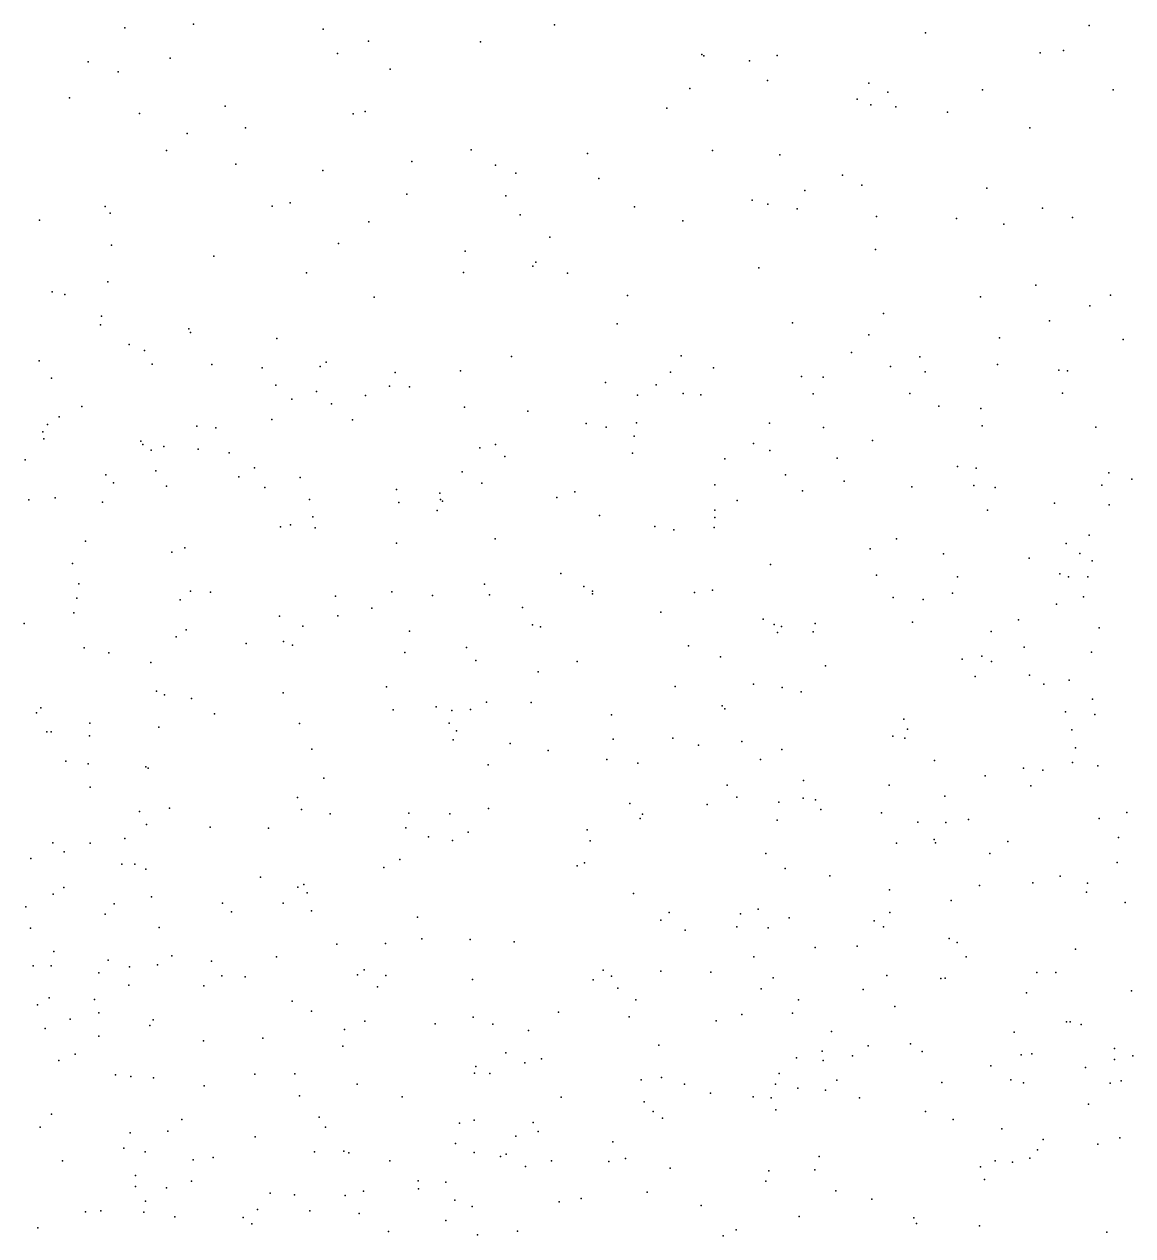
# Model space of a CAD drawing. Header units: metres. Extents: x -25 to 25, y -27.7 to 27.8.
# Drawn here: x -1.738 to -0.191, y 11.87 to 13.56 of the extents above; entities that cross this region are included whole.
import ezdxf

# ---------------------------------------------------------------- set-up
doc = ezdxf.new("R2010")
doc.units = ezdxf.units.M

msp = doc.modelspace()

# ---------------------------------------------------------------- linework, layer by layer
for p in [(-1.5972, 13.5549, 18.3333), (-1.5017, 13.5598, -20.3083), (-0.9978, 13.5589, 20.7633), (-0.2515, 13.5579, 7.5033), (-1.3205, 13.5527, -9.8084), (-1.2572, 13.5361, 2.3275), (-0.4801, 13.548, 21.1971), (-1.1011, 13.5351, 18.4092), (-0.3197, 13.5198, 18.5453), (-0.2873, 13.523, -8.3773), (-1.6485, 13.5073, -25.3151), (-1.534, 13.5125, 7.1586), (-1.3007, 13.5191, 7.0064), (-0.7922, 13.5177, 20.84), (-0.7895, 13.5159, 18.4749), (-0.7255, 13.5087, 16.7004), (-0.6867, 13.5162, -21.7234), (-1.6069, 13.4936, 2.4845), (-1.2272, 13.4971, -9.5561), (-0.8089, 13.47, 2.2795), (-0.7005, 13.4812, 21.7587), (-0.5588, 13.4776, 16.4814), (-1.6745, 13.4573, 20.4841), (-0.5755, 13.4552, 21.5783), (-0.5323, 13.465, -26.5131), (-0.4003, 13.4685, -21.0265), (-0.2179, 13.4682, 23.7475), (-1.5768, 13.4352, -21.4844), (-1.4572, 13.4456, 6.8219), (-1.2619, 13.4381, -20.3376), (-0.8411, 13.4426, 23.8061), (-0.5563, 13.4476, 18.4851), (-0.5215, 13.4447, -8.6509), (-0.4492, 13.4371, 23.7757), (-1.2787, 13.4347, 18.3663), (-1.5104, 13.4074, 18.3496), (-1.4289, 13.4151, 20.5229), (-0.3345, 13.4152, 16.2928), (-1.1141, 13.3844, 2.2586), (-1.539, 13.3839, 7.0264), (-1.1967, 13.3685, 17.0428), (-0.9515, 13.3796, 2.2421), (-0.7773, 13.3838, -20.7462), (-0.683, 13.3777, 20.9536), (-1.4424, 13.3644, 17.1898), (-1.3208, 13.3557, 21.7553), (-1.0802, 13.363, 21.762), (-1.0516, 13.352, 20.6985), (-0.9358, 13.3446, 18.3836), (-0.5958, 13.3493, 21.1021), (-0.5687, 13.3352, 2.3883), (-1.2036, 13.3229, -25.8602), (-1.0656, 13.3203, 23.8161), (-0.6485, 13.3277, -8.8475), (-0.3941, 13.331, 2.4587), (-1.6246, 13.3056, -20.1437), (-1.3916, 13.3062, 2.3906), (-1.3665, 13.3106, -10.0067), (-0.8859, 13.305, -20.4975), (-0.7219, 13.3145, 23.8155), (-0.6998, 13.3089, 18.3891), (-0.6589, 13.3021, 21.5298), (-0.3168, 13.3032, 18.4973), (-1.7164, 13.2863, 14.211), (-1.6178, 13.2961, 23.7442), (-1.257, 13.284, -9.5212), (-1.0456, 13.2939, -9.2542), (-0.8186, 13.2855, 2.2956), (-0.5485, 13.2915, 16.5233), (-0.4368, 13.2889, -8.4137), (-0.2749, 13.29, -22.0462), (-0.3708, 13.281, 23.7604), (-1.6158, 13.2515, 20.4073), (-1.299, 13.2538, 17.1465), (-1.0042, 13.2628, 21.6697), (-1.473, 13.2364, 18.3662), (-1.1226, 13.2433, 18.3576), (-0.5495, 13.2458, -26.5139), (-1.0279, 13.2225, 17.026), (-1.0237, 13.2278, -20.3023), (-0.7124, 13.2202, 16.7739), (-1.6212, 13.2006, -25.4737), (-1.3439, 13.2129, 21.6627), (-1.1249, 13.2135, -26.0357), (-0.9795, 13.2128, 2.2786), (-1.6988, 13.1866, 6.9883), (-1.681, 13.1826, 14.0915), (-0.8956, 13.1816, 18.3375), (-0.3259, 13.1958, -20.8369), (-0.2218, 13.1817, 2.5506), (-1.2494, 13.179, 20.5435), (-0.4031, 13.1796, 16.4728), (-0.2506, 13.1671, 16.3485), (-1.6301, 13.1525, 6.6212), (-0.5387, 13.1562, 16.6301), (-1.6315, 13.1405, 14.3375), (-1.5079, 13.1348, 21.6069), (-0.9103, 13.1419, -9.1519), (-0.6654, 13.1433, 18.335), (-0.3069, 13.1463, 12.2832), (-1.5057, 13.1299, 2.5135), (-1.3851, 13.1215, 20.4435), (-0.559, 13.1267, -20.6594), (-0.3766, 13.1226, -21.9596), (-0.204, 13.1199, 12.1584), (-1.5911, 13.113, -21.5383), (-1.5699, 13.1046, 20.3874), (-0.821, 13.0971, 20.7684), (-0.5834, 13.1019, -21.7932), (-1.7171, 13.0901, 2.6769), (-1.5593, 13.0856, 23.7709), (-1.4759, 13.0854, 17.2483), (-1.4057, 13.0804, -10.1655), (-1.3246, 13.0824, -9.7806), (-1.3162, 13.0883, -20.214), (-1.0578, 13.0962, 23.8194), (-0.7758, 13.0803, 23.8176), (-0.5287, 13.0825, -8.5119), (-0.4878, 13.0957, 12.2559), (-0.3793, 13.0853, 2.5933), (-1.6996, 13.0661, 14.4735), (-1.2202, 13.074, -9.4516), (-1.1288, 13.0762, 20.5519), (-0.8357, 13.0745, -20.3079), (-0.6528, 13.0686, 21.2585), (-0.6228, 13.0676, 2.476), (-0.4802, 13.0748, 12.4196), (-0.2938, 13.0773, 12.6493), (-0.2819, 13.0765, 18.4365), (-1.3865, 13.0564, -21.4788), (-1.3297, 13.0475, 2.4568), (-1.228, 13.055, 17.2055), (-1.2002, 13.0538, 18.3434), (-0.9266, 13.0601, 20.6591), (-0.8557, 13.0567, 12.2709), (-1.3644, 13.0369, 23.791), (-1.3087, 13.0304, 21.5469), (-1.2616, 13.0419, -25.9526), (-0.882, 13.0422, 17.0704), (-0.8179, 13.0445, 2.4069), (-0.7936, 13.0431, 21.4413), (-0.6365, 13.0442, 12.4118), (-0.5018, 13.0445, 23.7652), (-0.2888, 13.0451, -8.1947), (-1.6576, 13.0266, 18.4419), (-1.1233, 13.0256, 21.5143), (-1.0349, 13.02, 12.433), (-0.4614, 13.0272, 12.6366), (-0.4025, 13.0238, 12.0346), (-1.7051, 13.0013, 13.411), (-1.6888, 13.0122, 17.3245), (-1.4971, 12.9991, 18.3969), (-1.4704, 12.9969, -25.7473), (-1.3924, 13.0086, 12.4967), (-1.2795, 13.0082, 12.1994), (-0.9534, 13.0031, -21.5448), (-0.9258, 12.998, 23.8157), (-0.8832, 13.0038, 12.5008), (-0.6978, 13.0033, 12.0662), (-0.6223, 12.9971, 12.6317), (-0.4008, 12.9994, 12.8201), (-0.2424, 12.9978, 12.9604), (-1.7117, 12.9912, 13.2455), (-1.7103, 12.9814, 12.5194), (-0.8866, 12.9854, 12.0821), (-0.5537, 12.9792, 2.6001), (-1.5752, 12.9781, 14.4491), (-1.5723, 12.9736, -20.1341), (-1.5605, 12.9659, 12.9876), (-1.5429, 12.9708, 13.2981), (-1.4949, 12.9669, 12.8097), (-1.4518, 12.9621, 13.8889), (-1.1019, 12.9691, 12.6456), (-1.0801, 12.9735, 12.0871), (-0.72, 12.975, -26.4101), (-0.697, 12.9651, 20.9404), (-1.7363, 12.9522, 23.7643), (-1.0668, 12.9567, -26.1524), (-0.889, 12.9613, 12.6855), (-0.76, 12.9536, 20.7867), (-0.603, 12.9546, -8.6772), (-1.6237, 12.9314, 6.8191), (-1.5543, 12.9369, 17.3085), (-1.4381, 12.9284, 12.1975), (-1.4165, 12.941, 13.1412), (-1.1264, 12.9356, 23.7996), (-0.6751, 12.9312, 18.2974), (-0.4354, 12.943, 13.0961), (-0.4092, 12.9407, 2.712), (-0.224, 12.9341, 2.7401), (-1.6131, 12.9201, 2.7184), (-1.539, 12.9156, 23.7638), (-1.4019, 12.9135, 21.5046), (-1.3525, 12.9275, 13.4499), (-1.099, 12.9196, 12.835), (-0.7738, 12.9173, -21.7154), (-0.5935, 12.9225, 13.0975), (-0.499, 12.9146, 16.8172), (-0.4125, 12.9165, 23.7042), (-0.3825, 12.9138, 16.6669), (-0.234, 12.9171, 13.1642), (-0.1921, 12.9254, 11.8211), (-1.7315, 12.8966, -25.5157), (-1.6945, 12.8992, 14.5629), (-1.3396, 12.8969, 2.5722), (-1.2182, 12.9108, 21.4689), (-1.1579, 12.9059, 18.3292), (-1.1569, 12.8967, 13.0252), (-1.1539, 12.8947, 13.2889), (-0.9945, 12.8995, 18.3088), (-0.9692, 12.9077, 21.4167), (-0.7426, 12.8957, 13.1365), (-0.6518, 12.9089, -8.9342), (-1.6287, 12.8932, 6.5174), (-1.2148, 12.8928, -20.2199), (-1.1614, 12.8816, 2.5136), (-0.7739, 12.8818, 17.1129), (-0.3934, 12.8821, 11.8347), (-0.2998, 12.8918, -21.9378), (-0.2235, 12.8893, 16.4829), (-1.366, 12.8617, 20.3165), (-1.3348, 12.8726, 23.7682), (-0.9351, 12.8745, 13.2129), (-0.7739, 12.8719, 23.7809), (-1.38, 12.8588, 14.1606), (-1.3316, 12.8573, 13.875), (-0.8576, 12.8593, 11.9806), (-0.8313, 12.8546, -20.1984), (-0.7749, 12.8579, 2.5851), (-0.2513, 12.8471, 18.4008), (-1.6525, 12.8389, 21.4867), (-1.5136, 12.8294, -10.1715), (-1.2184, 12.8358, 13.6499), (-1.0807, 12.842, 17.2898), (-0.5571, 12.828, 2.7973), (-0.5202, 12.8419, -20.3034), (-0.2837, 12.8354, 23.639), (-1.5318, 12.8235, 12.2789), (-0.455, 12.8209, 18.3179), (-0.3354, 12.8151, -26.5647), (-0.2645, 12.8215, 2.844), (-0.2474, 12.8111, 10.7226), (-1.6706, 12.8076, 23.7495), (-0.989, 12.7935, 20.4461), (-0.696, 12.806, 20.8784), (-0.2926, 12.7932, 10.5231), (-1.6616, 12.7793, 6.7678), (-1.0952, 12.7789, 12.0596), (-0.5482, 12.7913, 16.9528), (-0.4352, 12.789, -8.3324), (-0.2803, 12.7889, 16.6183), (-0.2533, 12.789, 10.9057), (-1.6644, 12.7594, 12.37), (-1.5056, 12.7688, 20.2573), (-1.478, 12.7675, 2.8049), (-1.3034, 12.7619, 21.4112), (-1.2247, 12.7682, 17.3483), (-1.1679, 12.7631, 2.656), (-1.0882, 12.7641, 21.3626), (-0.9567, 12.7756, 2.6343), (-0.9448, 12.7652, -21.7102), (-0.9445, 12.7692, 13.4697), (-0.8024, 12.7673, 18.2907), (-0.7771, 12.7706, 2.7496), (-0.5251, 12.7603, 2.9871), (-0.4424, 12.7663, 23.6708), (-0.2592, 12.761, -8.1435), (-1.5203, 12.7569, 21.4551), (-1.2528, 12.7455, -10.0048), (-1.0423, 12.7461, 13.5959), (-0.4832, 12.7573, 10.5103), (-0.2972, 12.751, 11.2371), (-1.6686, 12.739, -25.6498), (-1.3815, 12.7342, 17.3675), (-1.3001, 12.7347, 2.7528), (-0.8492, 12.7399, 17.2365), (-0.7066, 12.7298, 11.9065), (-0.4982, 12.7259, 10.6853), (-0.3502, 12.7291, 11.519), (-1.7378, 12.7237, 18.5162), (-1.5119, 12.7151, 6.5624), (-1.3491, 12.7203, 20.2315), (-1.2, 12.7133, 23.7372), (-1.0285, 12.722, 23.7471), (-1.0172, 12.7192, -20.1988), (-0.691, 12.7225, 13.3752), (-0.6866, 12.7114, 2.9627), (-0.681, 12.7198, 21.0446), (-0.6365, 12.7122, -9.1302), (-0.6339, 12.7238, -20.1372), (-0.3882, 12.7126, 10.9354), (-0.2374, 12.7178, 13.338), (-1.5256, 12.7051, 18.4414), (-1.4279, 12.6962, -25.9549), (-1.376, 12.699, 12.2431), (-1.3634, 12.6937, 14.4459), (-0.8108, 12.6929, -9.2879), (-1.6542, 12.6901, 6.402), (-1.6196, 12.683, 17.4028), (-1.2064, 12.6835, 13.8594), (-1.1203, 12.6904, -9.5918), (-0.7661, 12.6776, 21.2524), (-0.4286, 12.6743, 16.8677), (-0.4013, 12.6783, 11.7021), (-0.3424, 12.6908, 11.0823), (-0.2483, 12.6837, -20.3981), (-1.5612, 12.6695, 2.9746), (-1.1075, 12.6724, 13.7194), (-0.9659, 12.671, 12.0352), (-0.6195, 12.665, -21.9824), (-0.3879, 12.6707, 18.3358), (-1.0203, 12.6563, 2.8345), (-0.4107, 12.6502, 3.0283), (-0.3346, 12.6518, 10.6684), (-0.2793, 12.6447, 16.6798), (-1.5532, 12.6293, 20.1739), (-1.5421, 12.6245, 23.7135), (-1.3763, 12.6272, 2.9692), (-1.2323, 12.6354, -26.1503), (-0.8292, 12.636, 20.5165), (-0.7201, 12.6391, 20.6922), (-0.6798, 12.6348, 17.1395), (-0.6535, 12.6287, 3.1136), (-0.3147, 12.6391, 23.6914), (-1.5044, 12.6195, 12.3568), (-1.1629, 12.6075, 17.3804), (-1.0925, 12.6143, 20.2635), (-1.0301, 12.6139, 21.3152), (-0.7637, 12.609, -26.3615), (-0.2469, 12.6186, -26.5146), (-1.7207, 12.5992, 21.3012), (-1.7145, 12.6064, 6.7288), (-1.472, 12.5978, -20.1508), (-1.223, 12.6036, 14.0041), (-1.141, 12.6024, 12.1526), (-1.1148, 12.604, -21.8203), (-0.9182, 12.5963, 3.0844), (-0.76, 12.6051, 12.0198), (-0.5102, 12.5905, 11.9143), (-0.2846, 12.6006, -21.9329), (-0.2437, 12.5968, 2.9732), (-1.7004, 12.5729, 20.1457), (-1.6461, 12.5851, -21.8443), (-1.5497, 12.5795, 3.1577), (-1.3534, 12.5843, 21.3694), (-1.1448, 12.5847, 3.0032), (-1.1345, 12.5743, 23.694), (-0.5052, 12.5766, 13.3972), (-0.2755, 12.5755, 18.384), (-1.7064, 12.5727, 3.1651), (-1.6469, 12.5671, 14.8035), (-1.1389, 12.5616, 3.1679), (-1.0594, 12.5565, 3.3942), (-0.916, 12.5628, 20.3671), (-0.8326, 12.5638, 3.3182), (-0.7364, 12.5594, 23.6989), (-0.5255, 12.5669, -8.7584), (-0.5086, 12.5639, -9.0026), (-1.3363, 12.5487, 3.2734), (-1.0064, 12.5468, 13.7073), (-0.7968, 12.5544, 17.2519), (-0.6804, 12.5481, 20.8757), (-0.2706, 12.5506, 11.3242), (-1.6796, 12.5321, 9.4782), (-1.6484, 12.528, 9.6616), (-1.5681, 12.5238, -10.1579), (-1.0905, 12.5268, 13.8468), (-0.9245, 12.5343, 18.3131), (-0.8813, 12.5292, -21.9708), (-0.71, 12.5341, 21.0808), (-0.4674, 12.5327, -22.0422), (-0.2747, 12.5299, 10.9872), (-0.2395, 12.5254, 1.7912), (-1.5647, 12.522, 6.5325), (-1.3198, 12.5081, 23.6821), (-0.3965, 12.5116, -8.3235), (-0.343, 12.5219, 16.7978), (-0.3161, 12.5192, 11.7688), (-1.6459, 12.4954, 18.5371), (-0.7566, 12.4982, 13.5563), (-0.65, 12.5047, 3.3756), (-0.5307, 12.4986, 3.2735), (-0.3328, 12.4977, 23.8021), (-1.3562, 12.4813, 18.4157), (-0.8926, 12.473, -20.1244), (-0.7432, 12.4818, 20.5161), (-0.6848, 12.4747, 18.3165), (-0.6508, 12.4801, 17.1452), (-0.6334, 12.4779, -9.418), (-0.453, 12.4829, -20.123), (-1.5767, 12.4617, 23.7075), (-1.5352, 12.4663, -25.8696), (-1.351, 12.4644, 14.6393), (-1.3107, 12.4585, 3.6614), (-1.201, 12.4593, 20.1579), (-1.1438, 12.4583, -20.1607), (-1.0897, 12.4657, 17.3838), (-0.8751, 12.458, -9.607), (-0.7844, 12.4713, 3.4821), (-0.6258, 12.4644, 12.0953), (-0.5415, 12.4598, 23.776), (-0.1987, 12.4603, 11.595), (-1.5671, 12.4436, 21.3455), (-1.4784, 12.44, -21.9614), (-1.3969, 12.4383, -26.0338), (-1.2053, 12.4387, 14.3793), (-0.8781, 12.4518, 13.6934), (-0.6868, 12.4495, 20.6613), (-0.4904, 12.4467, -8.5866), (-0.4514, 12.4462, 16.9475), (-0.4201, 12.4503, 1.9324), (-0.2373, 12.4521, 2.2404), (-1.5972, 12.4241, 14.8669), (-1.1737, 12.4262, 21.31), (-1.1401, 12.4213, 3.7676), (-1.1183, 12.433, 14.103), (-0.9522, 12.4362, 20.275), (-0.4678, 12.4226, 2.1166), (-0.2107, 12.4256, 2.9742), (-1.6977, 12.4179, 17.579), (-1.6819, 12.4056, 6.1768), (-1.6459, 12.4177, 20.0373), (-0.948, 12.4206, 21.278), (-0.5206, 12.4173, 13.51), (-0.4659, 12.418, 18.3506), (-0.365, 12.42, 3.1149), (-1.7286, 12.396, 21.2235), (-1.6017, 12.3882, 4.9816), (-1.5834, 12.3882, 12.4397), (-1.2137, 12.3949, 12.2967), (-0.9557, 12.3901, 13.8526), (-0.7027, 12.4031, 23.7753), (-0.3903, 12.4032, 12.0775), (-0.2124, 12.3905, 16.6345), (-1.5682, 12.3814, 4.7128), (-1.408, 12.3701, 3.7477), (-1.236, 12.3838, -10.0377), (-0.9661, 12.3859, 18.3398), (-0.6759, 12.3822, 20.8869), (-0.6135, 12.3718, 1.9568), (-0.2921, 12.3717, -20.2052), (-1.6826, 12.3559, 5.1516), (-1.3559, 12.3561, 21.336), (-1.3476, 12.3597, 4.5393), (-0.4045, 12.3583, 2.3723), (-0.3301, 12.3621, -9.1136), (-0.2538, 12.3618, 18.4244), (-1.6976, 12.3464, 3.4481), (-1.56, 12.3425, 3.5946), (-1.3427, 12.3481, 20.0865), (-0.8874, 12.3473, -22.0775), (-0.5301, 12.3526, 23.9119), (-0.4442, 12.3374, -8.7798), (-0.255, 12.349, 13.5754), (-1.7357, 12.3285, 5.767), (-1.6124, 12.3331, 5.2874), (-1.461, 12.3337, 5.0899), (-1.4483, 12.3218, 23.7206), (-1.3762, 12.3339, 4.3644), (-1.337, 12.3233, 12.3799), (-0.8375, 12.321, -26.2851), (-0.7135, 12.3253, 21.0455), (-0.5298, 12.3208, -26.2917), (-0.2013, 12.3349, -9.59), (-1.6248, 12.3186, 6.0312), (-1.1889, 12.3143, 14.5078), (-0.8492, 12.3103, 23.8076), (-0.7382, 12.3188, 3.4826), (-0.6701, 12.3132, 1.8083), (-0.5515, 12.309, 17.0576), (-1.7288, 12.2991, -25.5118), (-1.5493, 12.3, 4.4424), (-0.8155, 12.2961, 18.3475), (-0.7434, 12.3009, 2.0689), (-0.6996, 12.2992, 20.4493), (-0.5385, 12.3008, 1.6108), (-1.3016, 12.2767, 18.4625), (-1.2336, 12.2774, -26.1553), (-1.1829, 12.2842, 20.1412), (-1.1153, 12.2833, 3.8428), (-1.0538, 12.2797, 17.3942), (-0.6338, 12.2719, 23.9947), (-0.5754, 12.274, 2.4053), (-0.4467, 12.2845, 13.6427), (-0.4356, 12.2791, 3.1939), (-0.2704, 12.2698, 1.211), (-1.6964, 12.2664, 18.6835), (-1.6204, 12.2544, 17.6119), (-1.5316, 12.2603, 3.8285), (-1.4764, 12.253, 4.1835), (-1.3856, 12.2591, 17.5406), (-0.7197, 12.259, 13.8204), (-0.423, 12.2588, 12.2271), (-1.7255, 12.2464, 4.5132), (-1.7004, 12.2462, 14.6678), (-1.6335, 12.2365, 12.4639), (-1.591, 12.245, 5.6535), (-1.5517, 12.2478, 19.9622), (-1.2632, 12.2408, 14.6452), (-0.9296, 12.2402, 23.9558), (-0.8492, 12.239, 1.8468), (-0.7795, 12.2378, 2.2801), (-0.3247, 12.237, 16.7699), (-0.2982, 12.2371, -24.4491), (-1.5918, 12.2194, -25.7133), (-1.487, 12.2187, -19.9918), (-1.4621, 12.2327, 18.5417), (-1.4293, 12.2309, -10.1443), (-1.2726, 12.234, 4.4503), (-1.2329, 12.2328, 21.3187), (-1.112, 12.2272, 12.3433), (-0.9439, 12.2268, -20.0282), (-0.9183, 12.2321, 14.1566), (-0.6927, 12.2295, 17.17), (-0.5338, 12.2329, -9.6413), (-0.4584, 12.2286, 24.1512), (-0.4525, 12.2294, 2.5734), (-1.7032, 12.2018, 23.7611), (-1.2445, 12.2173, 4.7134), (-0.9093, 12.2152, 2.1121), (-0.7091, 12.2144, 1.5864), (-0.5667, 12.2133, 13.7805), (-0.3388, 12.2087, 3.062), (-0.1922, 12.2117, 12.102), (-1.7193, 12.1919, 6.678), (-1.6398, 12.1994, 14.2969), (-1.3637, 12.1973, 23.8629), (-0.8844, 12.199, 12.3238), (-0.6571, 12.1988, 24.1397), (-0.5227, 12.1899, 18.3854), (-1.6738, 12.172, 21.272), (-1.6336, 12.181, 6.5434), (-1.5578, 12.1711, 5.8632), (-1.3369, 12.1833, 20.058), (-1.2626, 12.1692, 24.0082), (-1.1113, 12.1746, 18.4161), (-0.992, 12.1817, 1.9616), (-0.8937, 12.1751, 20.2145), (-0.772, 12.1695, 2.4668), (-0.7363, 12.1785, -20.0414), (-0.6653, 12.1804, 20.8949), (-0.2832, 12.1684, -8.3929), (-0.2781, 12.1684, 13.857), (-1.7085, 12.1589, 4.1676), (-1.5626, 12.1632, -22.1666), (-1.2909, 12.1574, 4.2755), (-1.1642, 12.1655, 3.9565), (-1.0837, 12.1652, 14.5123), (-1.0342, 12.1564, 24.1639), (-0.6109, 12.1549, 13.963), (-0.3563, 12.1541, -8.6027), (-0.2628, 12.1644, 2.8112), (-1.6337, 12.1483, 14.1139), (-1.4876, 12.1419, 12.4513), (-1.4048, 12.1455, -25.9771), (-1.2933, 12.1344, 4.9581), (-0.8521, 12.1358, 17.2814), (-0.56, 12.135, 2.6916), (-0.5009, 12.1378, 3.2645), (-1.6667, 12.1231, 19.8046), (-1.0655, 12.1249, 17.4171), (-1.0158, 12.1168, 1.7479), (-0.66, 12.1182, 14.213), (-0.624, 12.1276, 12.3622), (-0.5819, 12.1211, 1.3802), (-0.4844, 12.1271, -20.1717), (-0.3464, 12.1222, 1.1702), (-0.3313, 12.1239, -23.9144), (-0.216, 12.1312, 14.1695), (-0.1906, 12.1208, 18.4803), (-1.6895, 12.1143, -25.4062), (-1.1073, 12.1062, -9.9928), (-1.0391, 12.1109, 3.7717), (-0.6227, 12.1146, 17.0886), (-0.3889, 12.1068, 14.1747), (-0.2567, 12.1045, 24.3682), (-0.2161, 12.1159, 14.3931), (-1.6104, 12.0945, 18.7383), (-1.5888, 12.0922, 14.7247), (-1.5573, 12.09, 14.5462), (-1.4158, 12.0952, 5.357), (-1.36, 12.096, 24.1521), (-1.1094, 12.0965, -26.175), (-1.088, 12.0961, 24.311), (-0.8766, 12.0876, -9.8455), (-0.8484, 12.0908, 24.3468), (-0.6841, 12.0964, -26.2009), (-0.6037, 12.0868, 20.7157), (-0.4572, 12.0836, 3.0248), (-0.3607, 12.0872, -24.2672), (-0.3431, 12.0833, -24.6088), (-0.2066, 12.086, 16.5822), (-1.4866, 12.0791, 17.6126), (-1.273, 12.0815, 21.334), (-0.8162, 12.0812, 2.6716), (-0.7799, 12.069, 20.2256), (-0.6894, 12.0812, 2.8346), (-0.658, 12.0758, 20.3302), (-0.6197, 12.0728, -22.277), (-0.2223, 12.0826, 12.2261), (-1.3536, 12.0651, 5.1223), (-1.2103, 12.0638, 20.1059), (-0.9884, 12.063, 18.4154), (-0.8724, 12.0569, 2.9272), (-0.7203, 12.0637, 21.1034), (-0.6953, 12.0625, 3.0309), (-0.5721, 12.0621, 20.479), (-0.2526, 12.0536, -9.7759), (-1.6997, 12.0393, 19.6688), (-1.5176, 12.0321, 14.2744), (-1.326, 12.0351, 18.5329), (-0.8599, 12.0434, 3.5563), (-0.8471, 12.0341, 1.4729), (-0.6889, 12.0455, 3.3895), (-0.4799, 12.0432, 14.3898), (-0.4414, 12.0322, 16.8869), (-1.7157, 12.0214, 6.7035), (-1.5372, 12.0157, 24.3397), (-1.3174, 12.0215, 24.4884), (-1.1304, 12.0271, 2.0664), (-1.1099, 12.0311, 21.3287), (-1.0273, 12.028, 14.5915), (-1.0207, 12.0154, 2.5164), (-0.3732, 12.0192, 12.3378), (-1.5901, 12.0135, 13.9932), (-1.4157, 12.0081, -10.1912), (-1.1361, 11.9988, 2.9079), (-1.0515, 12.009, 3.0685), (-0.9165, 12.0011, 3.2794), (-0.3156, 12.0041, 14.5131), (-0.2085, 12.0067, -8.6705), (-1.5987, 11.9919, 21.3231), (-1.5688, 11.9871, 5.9081), (-1.3328, 11.9871, 14.8126), (-1.2919, 11.988, 4.4445), (-1.2849, 11.9854, 4.7812), (-1.1097, 11.9861, 2.692), (-1.0651, 11.9838, 1.6525), (-0.3237, 11.9896, -23.6857), (-0.2394, 11.9975, 0.9575), (-1.6846, 11.9744, 18.92), (-1.5021, 11.9757, -19.7866), (-1.4739, 11.9792, 14.6833), (-1.2276, 11.9745, 17.5232), (-1.0732, 11.9804, 24.5598), (-1.0381, 11.9663, 20.1402), (-1.002, 11.9746, 3.655), (-0.922, 11.9733, -22.2583), (-0.8985, 11.9776, 21.3048), (-0.6285, 11.9807, 24.5333), (-0.4033, 11.9659, 1.0903), (-0.3826, 11.9743, -26.0217), (-0.3585, 11.9727, -24.8095), (-0.3342, 11.978, 16.7329), (-1.5823, 11.9539, 6.487), (-0.8361, 11.9643, 24.5707), (-0.6987, 11.9607, 1.3179), (-0.6345, 11.9618, 12.4068), (-0.3977, 11.9483, 24.5465), (-1.5823, 11.9385, -25.3415), (-1.5393, 11.9367, 12.4653), (-1.5044, 11.9462, 5.3611), (-1.2642, 11.9319, 2.9778), (-1.1878, 11.9463, 3.129), (-1.1877, 11.9353, 2.1987), (-1.1492, 11.9447, -19.8274), (-0.7026, 11.946, 14.5393), (-0.605, 11.9326, 20.9011), (-1.5686, 11.9181, 5.6845), (-1.3945, 11.9294, -12.7132), (-1.3604, 11.9271, 4.9856), (-1.2899, 11.9259, 12.4392), (-1.137, 11.9197, 14.7146), (-0.9912, 11.9172, 1.4812), (-0.9604, 11.9217, 3.4338), (-0.8682, 11.9306, 14.5993), (-0.5549, 11.9208, -9.7975), (-1.6524, 11.9031, 24.4857), (-1.6307, 11.9045, 13.8307), (-1.5709, 11.9028, 6.3319), (-1.4123, 11.9065, -25.7649), (-1.3392, 11.9046, 24.6379), (-1.2705, 11.901, 4.0054), (-1.1124, 11.9106, 3.7599), (-0.793, 11.9119, 18.4426), (-0.6563, 11.8969, 17.0972), (-1.7186, 11.8809, 19.2725), (-1.5276, 11.8963, -12.5391), (-1.4324, 11.8952, 14.528), (-1.4199, 11.8864, 17.6123), (-1.1494, 11.891, -22.294), (-0.496, 11.8951, 20.6166), (-0.4923, 11.887, 20.3814), (-0.4044, 11.8837, -24.0759), (-1.2292, 11.876, 1.852), (-1.1052, 11.8714, 24.694), (-1.0492, 11.8762, 12.4246), (-0.7624, 11.8699, -9.8716), (-0.744, 11.8784, 21.2842), (-0.2269, 11.8749, 0.8555)]:
    msp.add_point(p)

doc.saveas('drawing.dxf')
